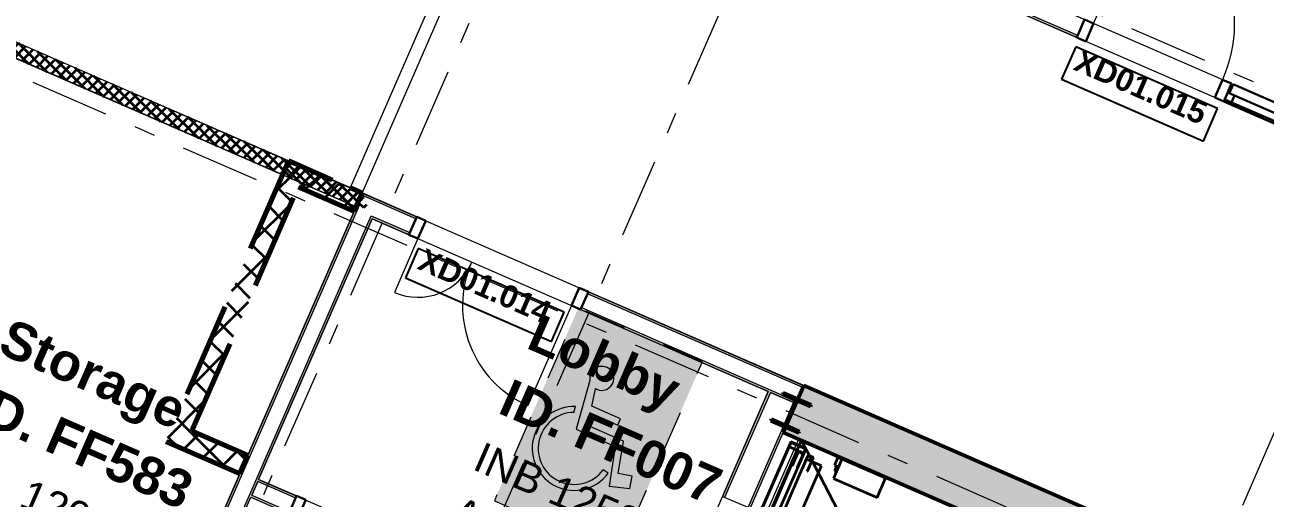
# Model space of a CAD drawing. Header units: millimetres. Extents: x -50172 to 258853, y -59787 to 25069.
# Drawn here: x 179739 to 187994, y 2169 to 5319 of the extents above; entities that cross this region are included whole.
import ezdxf
from ezdxf.enums import TextEntityAlignment as Align

# ---------------------------------------------------------------- set-up
doc = ezdxf.new("R2010")
doc.units = ezdxf.units.MM
doc.header["$MEASUREMENT"] = 0
for name, pattern in [('Dashed', [564.444447, 282.222223, -282.222223]), ('DGN Style 4', [5938.379518, 2967.335175, -1483.667587, 3.709169, -1483.667587]), ('Double Dashed', [1093.611073, 529.166651, -211.666656, 141.111112, -211.666656]), ('Long Dashed', [1058.333302, 634.99999, -423.333311])]:
    doc.linetypes.add(name, pattern=pattern)
for name, color, linetype in [('A-05-M_Gross_Int_Circulation', 7, 'Continuous'), ('A-15-M_Column_Int', 7, 'Continuous'), ('A-15-MG_Structural_Grid', 7, 'Continuous'), ('A-20-M_Floor_Slab', 7, 'Continuous'), ('A-25-M_Wall_Int', 7, 'Continuous'), ('A-95-P_Drawing', 7, 'Continuous'), ('ArchiCAD Door Markers', 7, 'Continuous'), ('ArchiCAD Doors', 7, 'Continuous'), ('ArchiCAD Windows', 7, 'Continuous'), ('Demolished_A-25-M_Wall_Int', 7, 'Continuous'), ('New_A-05-M_Gross_Int_Circulation', 7, 'Continuous'), ('New_A-25-M_Wall_Int', 7, 'Continuous'), ('New_A-35-M_FFE-Zone', 7, 'Continuous')]:
    doc.layers.add(name, color=color, linetype=linetype)
for name, color, linetype, lineweight, true_color in [('A-05-M_Gross_Int_Circulation_Pen_No__74', 7, 'Continuous', 20, 0x606060), ('A-15-M_Column_Int_Pen_No__28', 7, 'Continuous', 50, 0x2a2a2a), ('A-15-MG_Structural_Grid_Pen_No__163', 7, 'Continuous', 0, 0x750077), ('A-25-M_Wall_Int_Pen_No__107', 7, 'Continuous', 15, 0xa6a6a6), ('A-25-M_Wall_Int_Pen_No__27', 7, 'Continuous', 50, 0x2a2a2a), ('A-95-H_Fill_Plan.Fill#1_Pen_No__61', 7, 'Continuous', 20, 0x6a6a6a), ('ArchiCAD Doors_Pen_No__43', 7, 'Continuous', 30, 0x444444), ('ArchiCAD Doors_Pen_No__63', 7, 'Continuous', 20, 0x606060), ('ArchiCAD Windows_Pen_No__43', 7, 'Continuous', 30, 0x444444), ('New_A-05-M_Gross_Int_Circulation_Pen_No__74', 7, 'Continuous', 20, 0x606060), ('New_A-35-M_FFE-Zone_Pen_No__74', 7, 'Continuous', 20, 0x606060)]:
    doc.layers.add(name, color=color, linetype=linetype, lineweight=lineweight, true_color=true_color)
for name, color, linetype, lineweight in [('A-15-MG_Structural_Grid_Pen_No__8', 7, 'Continuous', 35), ('A-20-M_Floor_Slab_Pen_No__89', 8, 'Continuous', 20), ('A-25-M_Wall_Int_Pen_No__1', 7, 'Continuous', 13), ('A-80-M_Lift_Pen_No__8', 7, 'Continuous', 35), ('A-95-H_Fill_Plan.Fill#1_Pen_No__1', 7, 'Continuous', 13), ('A-95-P_Drawing_Pen_No__2', 8, 'Continuous', 15), ('ArchiCAD Door Markers_Pen_No__1', 7, 'Continuous', 13), ('ArchiCAD Door Markers_Pen_No__5', 7, 'Continuous', 25), ('ArchiCAD Doors_Pen_No__1', 7, 'Continuous', 13), ('ArchiCAD Windows_Pen_No__1', 7, 'Continuous', 13), ('ArchiCAD Zone Stamps_Pen_No__9', 7, 'Continuous', 13), ('Demolished_A-25-M_Wall_Int_Pen_No__175', 1, 'Continuous', 35), ('Demolished_A-25-M_Wall_Int_Pen_No__177', 1, 'Continuous', 70), ('New_A-25-M_Wall_Int_Pen_No__1', 7, 'Continuous', 13), ('New_A-25-M_Wall_Int_Pen_No__155', 5, 'Continuous', 35), ('New_ArchiCAD Zone Stamps_Pen_No__9', 7, 'Continuous', 13)]:
    doc.layers.add(name, color=color, linetype=linetype, lineweight=lineweight)
doc.styles.add('GENERATED_STYLE_1', font='')
doc.styles.add('GENERATED_STYLE_2', font='')
doc.styles.add('GENERATED_STYLE_3', font='')
doc.styles.add('GENERATED_STYLE_4', font='')
doc.styles.get('GENERATED_STYLE_1').set_extended_font_data('Arial', bold=True)
doc.styles.get('GENERATED_STYLE_2').set_extended_font_data('Swis721 BT', bold=True)
doc.styles.get('GENERATED_STYLE_3').set_extended_font_data('Arial')
doc.styles.get('GENERATED_STYLE_4').set_extended_font_data('Swis721 BT')
pattern_1 = [(45, (168558.73, 0), (-35.35534, 35.35534), []), (135, (168558.73, 0), (35.35534, 35.35534), [])]
pattern_2 = [(45, (168558.73, 0), (-91.9239, 91.9239), []), (135, (168558.73, 0), (91.9239, 91.9239), [])]

# ---------------------------------------------------------------- blocks, each defined once
blk = doc.blocks.new('Hub Circulation-First_INB 1250_23_3', base_point=(174691.3, 2516.9))
at = {"layer": 'New_A-05-M_Gross_Int_Circulation_Pen_No__74', "linetype": 'Continuous'}
for p, q in [((181984.3, 4199.6), (183123.4, 6812.1)), ((178373.3, 5774.2), (181984.3, 4199.6))]:
    blk.add_line(p, q, dxfattribs=at)
at = {"layer": 'New_ArchiCAD Zone Stamps_Pen_No__9'}
for tag, height, style, p in [('ROOM_NAME', 250, 'GENERATED_STYLE_1', (174021, 4364.5)), ('zoneNameLine2', 250, 'GENERATED_STYLE_1', (173832.6, 3932.4)), ('ROOM_NUMBER', 200, 'GENERATED_STYLE_3', (173644.1, 3511.7)), ('measuredAreaCode', 200, 'GENERATED_STYLE_3', (173487.1, 3151.6)), ('DUMMY_649', 200, 'GENERATED_STYLE_3', (173794.5, 3017.5)), ('DUMMY_650', 200, 'GENERATED_STYLE_3', (174283.8, 2804.1)), ('DUMMY_651', 133.3, 'GENERATED_STYLE_3', (174563.1, 2697.6))]:
    blk.add_attdef(tag, text='', height=height, rotation=336.44041, dxfattribs=dict(at, style=style)).set_placement(p, align=Align.TOP_LEFT)
blk = doc.blocks.new('Storage_INB 1202_25_3', base_point=(179888.1, 2070.1))
at = {"layer": 'New_A-35-M_FFE-Zone_Pen_No__74', "linetype": 'Continuous'}
for p, q in [((181944.3, 4108), (178425, 5642.6)), ((180608.5, 1044.8), (181944.3, 4108))]:
    blk.add_line(p, q, dxfattribs=at)
at = {"layer": 'New_ArchiCAD Zone Stamps_Pen_No__9'}
for tag, height, style, p in [('ROOM_NAME', 250, 'GENERATED_STYLE_1', (179648.8, 3371)), ('zoneNameLine2', 250, 'GENERATED_STYLE_1', (179460.4, 2938.8)), ('ROOM_NUMBER', 200, 'GENERATED_STYLE_3', (179272, 2518.1)), ('measuredAreaCode', 200, 'GENERATED_STYLE_3', (179114.9, 2158)), ('DUMMY_649', 200, 'GENERATED_STYLE_3', (179422.3, 2024)), ('DUMMY_650', 200, 'GENERATED_STYLE_3', (179911.7, 1810.6)), ('DUMMY_651', 133.3, 'GENERATED_STYLE_3', (180191, 1704))]:
    blk.add_attdef(tag, text='', height=height, rotation=336.44041, dxfattribs=dict(at, style=style)).set_placement(p, align=Align.TOP_LEFT)
blk = doc.blocks.new('Hub Circulation-First_INB 1250_31_3', base_point=(202027.2, -3160.1))
at = {"layer": 'New_A-05-M_Gross_Int_Circulation_Pen_No__74', "linetype": 'Continuous'}
for p, q in [((183043.7, 6846.7), (181904.4, 4233.7)), ((217654.5, -8245.2), (183043.7, 6846.7)), ((181904.4, 4233.7), (187614, 1744.8))]:
    blk.add_line(p, q, dxfattribs=at)
at = {"layer": 'New_ArchiCAD Zone Stamps_Pen_No__9'}
for tag, height, style, p in [('ROOM_NAME', 250, 'GENERATED_STYLE_1', (200923.8, -1482.5)), ('zoneNameLine2', 250, 'GENERATED_STYLE_1', (200735.4, -1914.6)), ('ROOM_NUMBER', 200, 'GENERATED_STYLE_3', (200547, -2335.3)), ('measuredAreaCode', 200, 'GENERATED_STYLE_3', (200389.9, -2695.5)), ('DUMMY_649', 200, 'GENERATED_STYLE_3', (200697.4, -2829.5)), ('DUMMY_650', 200, 'GENERATED_STYLE_3', (201326.5, -3103.9)), ('DUMMY_651', 133.3, 'GENERATED_STYLE_3', (201605.8, -3210.4))]:
    blk.add_attdef(tag, text='', height=height, rotation=336.44041, dxfattribs=dict(at, style=style)).set_placement(p, align=Align.TOP_LEFT)
blk = doc.blocks.new('Lobby_INB 1251_33_3', base_point=(189762.8, 4542.6))
at = {"layer": 'A-05-M_Gross_Int_Circulation_Pen_No__74', "linetype": 'Continuous'}
blk.add_line((186732.5, 5380.1), (191493.6, 3304.1), dxfattribs=at)
at = {"layer": 'ArchiCAD Zone Stamps_Pen_No__9'}
for tag, height, style, p in [('ROOM_NAME', 250, 'GENERATED_STYLE_1', (189523.5, 5843.4)), ('zoneNameLine2', 250, 'GENERATED_STYLE_1', (189335.1, 5411.3)), ('ROOM_NUMBER', 200, 'GENERATED_STYLE_3', (189146.7, 4990.6)), ('measuredAreaCode', 200, 'GENERATED_STYLE_3', (188989.6, 4630.5)), ('DUMMY_649', 200, 'GENERATED_STYLE_3', (189297, 4496.5)), ('DUMMY_650', 200, 'GENERATED_STYLE_3', (189646.6, 4344.1)), ('DUMMY_651', 133.3, 'GENERATED_STYLE_3', (189925.8, 4237.5))]:
    blk.add_attdef(tag, text='', height=height, rotation=336.44041, dxfattribs=dict(at, style=style)).set_placement(p, align=Align.TOP_LEFT)
blk = doc.blocks.new('Lobby_INB 1252_39_3', base_point=(183406.3, 2100.4))
at = {"layer": 'A-05-M_Gross_Int_Circulation_Pen_No__74', "linetype": 'Continuous'}
for p, q in [((182051.4, 4028.5), (181295.1, 2294.1)), ((184687.4, 2879.1), (182051.4, 4028.5)), ((183931.1, 1144.7), (184687.4, 2879.1)), ((181295.1, 2294.1), (183931.1, 1144.7))]:
    blk.add_line(p, q, dxfattribs=at)
at = {"layer": 'ArchiCAD Zone Stamps_Pen_No__9'}
for tag, height, style, p in [('ROOM_NAME', 250, 'GENERATED_STYLE_1', (183167, 3401.2)), ('zoneNameLine2', 250, 'GENERATED_STYLE_1', (182978.5, 2969.1)), ('ROOM_NUMBER', 200, 'GENERATED_STYLE_3', (182790.1, 2548.4)), ('measuredAreaCode', 200, 'GENERATED_STYLE_3', (182633.1, 2188.3)), ('DUMMY_649', 200, 'GENERATED_STYLE_3', (182940.5, 2054.2)), ('DUMMY_650', 200, 'GENERATED_STYLE_3', (183290, 1901.8)), ('DUMMY_651', 133.3, 'GENERATED_STYLE_3', (183569.3, 1795.3))]:
    blk.add_attdef(tag, text='', height=height, rotation=336.44041, dxfattribs=dict(at, style=style)).set_placement(p, align=Align.TOP_LEFT)
blk = doc.blocks.new('Slab_3_3', base_point=(169200.6, -115.4))
at = {"layer": 'A-20-M_Floor_Slab_Pen_No__89', "linetype": 'Continuous', "flags": 128}
blk.add_lwpolyline([(184086.2, 724.8), (186359.5, -266.4), (187160.9, 1571.5), (184887.6, 2562.7)], close=True, dxfattribs=at)
blk = doc.blocks.new('Wall_59_3', base_point=(181984.2, 4199.7))
at = {"layer": 'A-25-M_Wall_Int_Pen_No__107', "linetype": 'Continuous'}
for points in [[(181978.2, 4185.9), (181992, 4179.9), (181984.2, 4199.7)], [(180621.5, 1036.9), (181958, 4102), (181944.3, 4108), (180607.8, 1042.9)], [(180720.9, 977.2), (182051.4, 4028.5), (182043.7, 4048.3), (180707.2, 983.2)], [(181958, 4102), (181964, 4115.7), (181950.3, 4121.7), (181944.3, 4108)]]:
    blk.add_hatch(color=256, dxfattribs=at).paths.add_polyline_path(points)
at = {"layer": 'New_A-25-M_Wall_Int_Pen_No__155', "linetype": 'Continuous'}
h = blk.add_hatch(dxfattribs=at)
h.set_pattern_fill('Grid_5x5_Diagonal_0003', color=256, style=0, pattern_type=2)
h.set_pattern_definition(pattern_1)
h.paths.add_polyline_path([(181965.2, 4118.5), (181972.8, 4135.9), (181959.1, 4141.9), (181951.5, 4124.5)])
h = blk.add_hatch(dxfattribs=at)
h.set_pattern_fill('Grid_5x5_Diagonal_0003', color=256, style=0, pattern_type=2)
h.set_pattern_definition(pattern_1)
h.paths.add_polyline_path([(181972.8, 4135.9), (181982.8, 4158.8), (181969, 4164.8), (181959.1, 4141.9)])
h = blk.add_hatch(dxfattribs=at)
h.set_pattern_fill('Grid_5x5_Diagonal_0003', color=256, style=0, pattern_type=2)
h.set_pattern_definition(pattern_1)
h.paths.add_polyline_path([(182026.6, 4091.7), (182016.8, 4116.7), (181972.8, 4135.9), (181965.2, 4118.5)])
h = blk.add_hatch(dxfattribs=at)
h.set_pattern_fill('Grid_5x5_Diagonal_0003', color=256, style=0, pattern_type=2)
h.set_pattern_definition(pattern_1)
h.paths.add_polyline_path([(181982.8, 4158.8), (181990.8, 4177.2), (181977, 4183.2), (181969, 4164.8)])
h = blk.add_hatch(dxfattribs=at)
h.set_pattern_fill('Grid_5x5_Diagonal_0003', color=256, style=0, pattern_type=2)
h.set_pattern_definition(pattern_1)
h.paths.add_polyline_path([(182016.8, 4116.7), (182003.9, 4149.6), (181982.8, 4158.8), (181972.8, 4135.9)])
h = blk.add_hatch(dxfattribs=at)
h.set_pattern_fill('Grid_5x5_Diagonal_0003', color=256, style=0, pattern_type=2)
h.set_pattern_definition(pattern_1)
h.paths.add_polyline_path([(181990.8, 4177.2), (181992, 4179.9), (181978.2, 4185.9), (181977, 4183.2)])
h = blk.add_hatch(dxfattribs=at)
h.set_pattern_fill('Grid_5x5_Diagonal_0003', color=256, style=0, pattern_type=2)
h.set_pattern_definition(pattern_1)
h.paths.add_polyline_path([(182003.9, 4149.6), (181993.5, 4176), (181990.8, 4177.2), (181982.8, 4158.8)])
h = blk.add_hatch(dxfattribs=at)
h.set_pattern_fill('Grid_5x5_Diagonal_0003', color=256, style=0, pattern_type=2)
h.set_pattern_definition(pattern_1)
h.paths.add_polyline_path([(181990.8, 4177.2), (181993.5, 4176), (181992, 4179.9)])
h = blk.add_hatch(dxfattribs=at)
h.set_pattern_fill('Grid_5x5_Diagonal_0003', color=256, style=0, pattern_type=2)
h.set_pattern_definition(pattern_1)
h.paths.add_polyline_path([(181964, 4115.7), (181965.2, 4118.5), (181951.5, 4124.5), (181950.3, 4121.7)])
h = blk.add_hatch(dxfattribs=at)
h.set_pattern_fill('Grid_5x5_Diagonal_0003', color=256, style=0, pattern_type=2)
h.set_pattern_definition(pattern_1)
h.paths.add_polyline_path([(182028.2, 4087.8), (182026.6, 4091.7), (181965.2, 4118.5), (181964, 4115.7)])
at = {"layer": 'A-25-M_Wall_Int_Pen_No__1', "linetype": 'Continuous'}
for p, q in [((181964, 4115.7), (180615.5, 1023.2)), ((180707.2, 983.2), (182043.7, 4048.3))]:
    blk.add_line(p, q, dxfattribs=at)
at = {"layer": 'A-25-M_Wall_Int_Pen_No__1', "linetype": 'Continuous', "flags": 128}
for points in [[(181944.3, 4108), (180607.8, 1042.9)], [(181295.1, 2294.1), (182051.4, 4028.5)], [(181249.2, 2188.7), (181289.1, 2280.3)], [(178661, -3746.9), (181243.2, 2174.9)]]:
    blk.add_lwpolyline(points, dxfattribs=at)
blk = doc.blocks.new('Window 19_2')
at = {"layer": 'ArchiCAD Windows_Pen_No__1', "linetype": 'Continuous'}
for p, q in [((-1850, 0), (-1850, -50)), ((1850, 0), (1850, -50))]:
    blk.add_line(p, q, dxfattribs=at)
at = {"layer": 'ArchiCAD Windows_Pen_No__43', "linetype": 'Continuous'}
for p, q in [((-1850, 15), (1850, 15)), ((-1850, 0), (-1800, 0)), ((-1800, 0), (-1800, -50)), ((-1800, 0), (1800, 0)), ((1800, -50), (1800, 0)), ((1800, 0), (1850, 0)), ((-1800, -50), (-1850, -50)), ((1800, -50), (-1800, -50)), ((1850, -50), (1800, -50)), ((-1835, -115), (1835, -115))]:
    blk.add_line(p, q, dxfattribs=at)
blk = doc.blocks.new('Door 19')
at = {"layer": 'ArchiCAD Doors_Pen_No__1', "linetype": 'Continuous'}
for p, q in [((-534, 0), (-546, 0)), ((-534, 0), (-534, -15)), ((534, 0), (534, -15)), ((534, 0), (546, 0)), ((-534, -15), (-534, -115)), ((534, -15), (534, -115)), ((-534, -130), (-546, -130)), ((-534, -115), (-534, -130)), ((534, -115), (534, -130)), ((534, -130), (546, -130))]:
    blk.add_line(p, q, dxfattribs=at)
at = {"layer": 'ArchiCAD Doors_Pen_No__43', "linetype": 'Continuous'}
for p, q in [((-468, 0), (-534, 0)), ((-534, 0), (-534, -130)), ((-468, -130), (-468, 0)), ((534, 0), (468, 0)), ((468, 0), (468, -130)), ((534, -130), (534, 0)), ((-534, -130), (-468, -130)), ((468, -130), (534, -130))]:
    blk.add_line(p, q, dxfattribs=at)
at = {"layer": 'ArchiCAD Doors_Pen_No__63', "linetype": 'Continuous'}
blk.add_line((468, 0), (468, 935.9), dxfattribs=at)
blk.add_arc((468, 0), 935.9, 90, 180, dxfattribs=at)
blk = doc.blocks.new('Door Stamp 17_10')
at = {"layer": 'ArchiCAD Door Markers_Pen_No__5', "linetype": 'Continuous'}
for p, q in [((514.6, -190), (-514.6, -190)), ((-514.6, -190), (-514.6, -425.7)), ((514.6, -425.7), (514.6, -190)), ((-514.6, -425.7), (514.6, -425.7)), ((-514.6, -425.7), (514.6, -425.7))]:
    blk.add_line(p, q, dxfattribs=at)
at = {"layer": 'ArchiCAD Door Markers_Pen_No__1', "style": 'GENERATED_STYLE_1'}
blk.add_attdef('AC_WIDO_ID', text='', height=150, dxfattribs=at).set_placement((-457.5, -376.9), align=Align.BOTTOM_LEFT)
blk = doc.blocks.new('Wall_60_3', base_point=(182924.6, 6898.8))
at = {"layer": 'A-25-M_Wall_Int_Pen_No__107', "linetype": 'Continuous'}
for points in [[(183049.8, 6860.6), (183043.8, 6846.8), (186740.2, 5235), (186746.1, 5248.8)], [(187784.8, 4921.3), (187771, 4927.3), (187765, 4913.6), (187745, 4867.7), (187758.8, 4861.7)]]:
    blk.add_hatch(color=256, dxfattribs=at).paths.add_polyline_path(points)
at = {"layer": 'A-25-M_Wall_Int_Pen_No__1', "linetype": 'Continuous'}
for p, q in [((183049.8, 6860.6), (186746.1, 5248.8)), ((186786.1, 5340.4), (186746.1, 5248.8)), ((186740.2, 5235), (186729.2, 5239.8)), ((186746.1, 5248.8), (186740.2, 5235)), ((187758.8, 4861.7), (187784.8, 4921.3)), ((187771, 4927.3), (187784.8, 4921.3)), ((187745, 4867.7), (187758.8, 4861.7))]:
    blk.add_line(p, q, dxfattribs=at)
at = {"layer": 'A-25-M_Wall_Int_Pen_No__1', "linetype": 'Continuous', "flags": 128}
blk.add_lwpolyline([(183043.8, 6846.8), (186740.2, 5235)], dxfattribs=at)
at = {"layer": 'ArchiCAD Door Markers'}
ref = blk.add_blockref('Door Stamp 17_10', (187281.6, 5140.7), dxfattribs=dict(at, rotation=336.4403490338821))
ref.add_attrib('AC_WIDO_ID', 'XD01.015', dxfattribs={"layer": 'ArchiCAD Door Markers_Pen_No__1', "color": 7, "height": 150, "rotation": 336.44035, "style": 'GENERATED_STYLE_1'}).set_placement((186692.1, 4982.3), align=Align.BOTTOM_LEFT)
at = {"layer": 'ArchiCAD Doors', "color": 251, "linetype": 'Continuous', "lineweight": 20, "true_color": 0x606060, "xscale": -1, "zscale": 1000, "rotation": 336.4403490338821}
blk.add_blockref('Door 19', (187281.6, 5140.7), dxfattribs=at)
at = {"layer": 'ArchiCAD Windows', "color": 251, "linetype": 'Continuous', "lineweight": 20, "true_color": 0x606060, "zscale": 1000, "rotation": 156.4403490338821}
blk.add_blockref('Window 19_2', (189420.8, 4082.5), dxfattribs=at)
blk = doc.blocks.new('Double Door Asymmetric 19_4')
at = {"layer": 'ArchiCAD Doors_Pen_No__1', "linetype": 'Continuous'}
for p, q in [((-623.4, 0), (-635.4, 0)), ((-623.4, 0), (-623.4, -15)), ((623.4, 0), (623.4, -15)), ((623.4, 0), (635.4, 0)), ((-623.4, -15), (-623.4, -115)), ((623.4, -15), (623.4, -115)), ((-623.4, -130), (-635.4, -130)), ((-623.4, -115), (-623.4, -130)), ((623.4, -115), (623.4, -130)), ((623.4, -130), (635.4, -130))]:
    blk.add_line(p, q, dxfattribs=at)
at = {"layer": 'ArchiCAD Doors_Pen_No__43', "linetype": 'Continuous'}
for p, q in [((-557.4, 0), (-623.4, 0)), ((-623.4, 0), (-623.4, -130)), ((-557.4, -130), (-557.4, 0)), ((623.4, 0), (557.4, 0)), ((557.4, 0), (557.4, -130)), ((623.4, -130), (623.4, 0)), ((-623.4, -130), (-557.4, -130)), ((557.4, -130), (623.4, -130))]:
    blk.add_line(p, q, dxfattribs=at)
at = {"layer": 'ArchiCAD Doors_Pen_No__63', "linetype": 'Continuous'}
for p, q in [((-557.4, 0), (-557.4, 724.9)), ((557.4, 0), (557.4, 390))]:
    blk.add_line(p, q, dxfattribs=at)
for centre, radius, start, end in [((-557.4, 0), 724.9, 0, 90), ((557.4, 0), 390, 90, 180)]:
    blk.add_arc(centre, radius, start, end, dxfattribs=at)
blk = doc.blocks.new('Door Stamp 17_2')
at = {"layer": 'ArchiCAD Door Markers_Pen_No__5', "linetype": 'Continuous'}
for p, q in [((529.8, -190), (-529.8, -190)), ((-529.8, -190), (-529.8, -401.8)), ((529.8, -401.8), (529.8, -190)), ((-529.8, -401.8), (529.8, -401.8)), ((-529.8, -401.8), (529.8, -401.8))]:
    blk.add_line(p, q, dxfattribs=at)
at = {"layer": 'ArchiCAD Door Markers_Pen_No__1', "style": 'GENERATED_STYLE_2'}
blk.add_attdef('AC_WIDO_ID', text='', height=150, dxfattribs=at).set_placement((-470.9, -357), align=Align.BOTTOM_LEFT)
blk = doc.blocks.new('Wall_76_3', base_point=(181984.2, 4199.7))
at = {"layer": 'A-25-M_Wall_Int_Pen_No__107', "linetype": 'Continuous'}
for points in [[(182346.9, 4041.5), (181984.2, 4199.7), (181992, 4179.9), (182340.9, 4027.8)], [(182043.7, 4048.3), (182051.4, 4028.5), (182295, 3922.3), (182301, 3936.1)], [(183489.9, 3543.1), (183483.9, 3529.4), (184916.7, 2904.6), (184922.7, 2918.3)], [(183443.9, 3437.7), (183437.9, 3424), (184870.7, 2799.2), (184876.7, 2812.9)]]:
    blk.add_hatch(color=256, dxfattribs=at).paths.add_polyline_path(points)
at = {"layer": 'A-25-M_Wall_Int_Pen_No__1', "linetype": 'Continuous'}
for p, q in [((182340.9, 4027.8), (181992, 4179.9)), ((182043.7, 4048.3), (182301, 3936.1)), ((182346.9, 4041.5), (182335.9, 4046.3)), ((182301, 3936.1), (182340.9, 4027.8)), ((182340.9, 4027.8), (182346.9, 4041.5)), ((182295, 3922.3), (182284, 3927.1)), ((182295, 3922.3), (182301, 3936.1)), ((183443.9, 3437.7), (183483.9, 3529.4)), ((183483.9, 3529.4), (183489.9, 3543.1)), ((184916.7, 2904.6), (183483.9, 3529.4)), ((183489.9, 3543.1), (183500.9, 3538.3)), ((183437.9, 3424), (183443.9, 3437.7)), ((183437.9, 3424), (183448.9, 3419.2)), ((183443.9, 3437.7), (184876.7, 2812.9))]:
    blk.add_line(p, q, dxfattribs=at)
at = {"layer": 'A-25-M_Wall_Int_Pen_No__1', "linetype": 'Continuous', "flags": 128}
for points in [[(182346.9, 4041.5), (181984.2, 4199.7)], [(182051.4, 4028.5), (182295, 3922.3)], [(184922.7, 2918.3), (183489.9, 3543.1)], [(183437.9, 3424), (184687.4, 2879.1)], [(184870.7, 2799.2), (184922.7, 2918.3)], [(184701.1, 2873.1), (184857, 2805.2)]]:
    blk.add_lwpolyline(points, dxfattribs=at)
at = {"layer": 'ArchiCAD Door Markers'}
ref = blk.add_blockref('Door Stamp 17_2', (182918.4, 3792.3), dxfattribs=dict(at, rotation=336.4404242741434))
ref.add_attrib('AC_WIDO_ID', 'XD01.014', dxfattribs={"layer": 'ArchiCAD Door Markers_Pen_No__1', "color": 7, "height": 150, "rotation": 336.44042, "style": 'GENERATED_STYLE_2'}).set_placement((182326.1, 3657.1), align=Align.BOTTOM_LEFT)
at = {"layer": 'ArchiCAD Doors', "color": 251, "linetype": 'Continuous', "lineweight": 20, "true_color": 0x606060, "zscale": 1000, "rotation": 156.4404242741435}
blk.add_blockref('Double Door Asymmetric 19_4', (182866.4, 3673.2), dxfattribs=at)
blk = doc.blocks.new('Wall_78_3', base_point=(181176, 2346))
at = {"layer": 'A-25-M_Wall_Int_Pen_No__107', "linetype": 'Continuous'}
for points in [[(181295.1, 2294.1), (181289.1, 2280.3), (181541.8, 2170.1), (181547.8, 2183.9)], [(181249.2, 2188.7), (181243.2, 2174.9), (181495.8, 2064.7), (181501.8, 2078.5)], [(182690.8, 1685.5), (182684.8, 1671.8), (183925.1, 1130.9), (183931.1, 1144.7)], [(182638.8, 1566.3), (183879.1, 1025.5), (183885.1, 1039.2), (182644.8, 1580.1)]]:
    blk.add_hatch(color=256, dxfattribs=at).paths.add_polyline_path(points)
at = {"layer": 'A-25-M_Wall_Int_Pen_No__1', "linetype": 'Continuous'}
for p, q in [((181541.8, 2170.1), (181289.1, 2280.3)), ((181249.2, 2188.7), (181501.8, 2078.5)), ((181501.8, 2078.5), (181541.8, 2170.1)), ((181547.8, 2183.9), (181536.8, 2188.7)), ((181541.8, 2170.1), (181547.8, 2183.9)), ((181495.8, 2064.7), (181484.8, 2069.5)), ((181495.8, 2064.7), (181501.8, 2078.5)), ((182644.8, 1580.1), (182684.8, 1671.8)), ((182684.8, 1671.8), (182690.8, 1685.5)), ((183925.1, 1130.9), (182684.8, 1671.8)), ((182690.8, 1685.5), (182701.8, 1680.7)), ((182638.8, 1566.3), (182644.8, 1580.1)), ((182644.8, 1580.1), (183885.1, 1039.2)), ((182638.8, 1566.3), (182649.8, 1561.5))]:
    blk.add_line(p, q, dxfattribs=at)
at = {"layer": 'A-25-M_Wall_Int_Pen_No__1', "linetype": 'Continuous', "flags": 128}
for points in [[(181289.1, 2280.3), (181249.2, 2188.7)], [(181547.8, 2183.9), (181295.1, 2294.1)], [(181243.2, 2174.9), (181495.8, 2064.7)], [(183931.1, 1144.7), (182690.8, 1685.5)], [(182638.8, 1566.3), (182689.2, 1544.4)], [(182703, 1538.4), (182794.6, 1498.4)], [(182808.4, 1492.4), (183879.1, 1025.5)], [(183885.1, 1039.2), (183925.1, 1130.9)]]:
    blk.add_lwpolyline(points, dxfattribs=at)
at = {"layer": 'ArchiCAD Door Markers'}
ref = blk.add_blockref('Door Stamp 17_2', (182119.3, 1934.7), dxfattribs=dict(at, rotation=336.440386522318))
ref.add_attrib('AC_WIDO_ID', 'XD01.013', dxfattribs={"layer": 'ArchiCAD Door Markers_Pen_No__1', "color": 7, "height": 150, "rotation": 336.44039, "style": 'GENERATED_STYLE_2'}).set_placement((181527, 1799.5), align=Align.BOTTOM_LEFT)
at = {"layer": 'ArchiCAD Doors', "color": 251, "linetype": 'Continuous', "lineweight": 20, "true_color": 0x606060, "xscale": -1, "zscale": 1000, "rotation": 156.4403865223181}
blk.add_blockref('Double Door Asymmetric 19_4', (182067.3, 1815.5), dxfattribs=at)
blk = doc.blocks.new('Simple Door Opening_9')
at = {"layer": 'ArchiCAD Doors_Pen_No__1', "linetype": 'Continuous'}
for p, q in [((-450, 200), (-450, 185)), ((-450, 185), (-450, 15)), ((450, 200), (450, 185)), ((450, 185), (450, 15)), ((-450, 15), (-450, 0)), ((450, 15), (450, 0))]:
    blk.add_line(p, q, dxfattribs=at)
blk = doc.blocks.new('Wall_81_3', base_point=(181172.9, -5180.7))
at = {"layer": 'A-25-M_Wall_Int_Pen_No__107', "linetype": 'Continuous'}
for points in [[(184687.4, 2879.1), (184382.6, 2180.2), (184396.4, 2174.2), (184701.1, 2873.1)], [(184566, 2100.2), (184870.7, 2799.2), (184857, 2805.2), (184552.2, 2106.2)]]:
    blk.add_hatch(color=256, dxfattribs=at).paths.add_polyline_path(points)
at = {"layer": 'A-25-M_Wall_Int_Pen_No__1', "linetype": 'Continuous'}
for p, q in [((184701.1, 2873.1), (184396.4, 2174.2)), ((184552.2, 2106.2), (184857, 2805.2))]:
    blk.add_line(p, q, dxfattribs=at)
at = {"layer": 'A-25-M_Wall_Int_Pen_No__1', "linetype": 'Continuous', "flags": 128}
for points in [[(184687.4, 2879.1), (184382.6, 2180.2)], [(184857, 2805.2), (184701.1, 2873.1)], [(184566, 2100.2), (184870.7, 2799.2)]]:
    blk.add_lwpolyline(points, dxfattribs=at)
at = {"layer": 'ArchiCAD Doors', "color": 251, "linetype": 'Continuous', "lineweight": 20, "true_color": 0x606060, "xscale": -0.9999999999999997, "zscale": 1000, "rotation": 246.4404151012782}
blk.add_blockref('Simple Door Opening_9', (184202.8, 1767.7), dxfattribs=at)
blk = doc.blocks.new('Wall_114_3', base_point=(187614, 1744.8))
at = {"layer": 'A-25-M_Wall_Int_Pen_No__107', "linetype": 'Continuous', "lineweight": 0, "true_color": 0x535353}
blk.add_hatch(color=251, dxfattribs=at).paths.add_polyline_path([(187614, 1744.8), (184922.7, 2918.3), (184786.8, 2606.7), (187252.6, 1531.5)])
at = {"layer": 'A-25-M_Wall_Int_Pen_No__27', "linetype": 'Continuous', "flags": 128}
for points in [[(184922.7, 2918.3), (184786.8, 2606.7)], [(187614, 1744.8), (184922.7, 2918.3)], [(184786.8, 2606.7), (187252.6, 1531.5)]]:
    blk.add_lwpolyline(points, dxfattribs=at)
blk = doc.blocks.new('Wall_123_3', base_point=(181983.9, 4199))
at = {"layer": 'Demolished_A-25-M_Wall_Int_Pen_No__175', "linetype": 'Continuous'}
h = blk.add_hatch(dxfattribs=at)
h.set_pattern_fill('Concrete_Block_0003', color=256, style=0, pattern_type=2)
h.set_pattern_definition(pattern_2)
h.paths.add_polyline_path([(181983.9, 4199), (181493.5, 4412.9), (181501.2, 4393.1), (181552.9, 4261.5), (181560.7, 4241.8), (181931.9, 4079.9), (181937.9, 4093.6), (181977.9, 4185.3)])
at = {"layer": 'Demolished_A-25-M_Wall_Int_Pen_No__177', "linetype": 'Long Dashed', "flags": 128}
for points in [[(181785.2, 4285.7), (181493.5, 4412.9)], [(181560.7, 4241.8), (181931.9, 4079.9)], [(181983.9, 4199), (181904.4, 4233.7)], [(181931.9, 4079.9), (181983.9, 4199)]]:
    blk.add_lwpolyline(points, dxfattribs=at)
blk = doc.blocks.new('Wall_124_3', base_point=(181493.5, 4412.9))
at = {"layer": 'Demolished_A-25-M_Wall_Int_Pen_No__175', "linetype": 'Continuous'}
h = blk.add_hatch(dxfattribs=at)
h.set_pattern_fill('Concrete_Block_0003', color=256, style=0, pattern_type=2)
h.set_pattern_definition(pattern_2)
h.paths.add_polyline_path([(181493.5, 4412.9), (180679.9, 2547.2), (180699.7, 2555), (180831.3, 2606.7), (180851.1, 2614.4), (181560.7, 4241.8), (181552.9, 4261.5), (181501.2, 4393.1)])
at = {"layer": 'Demolished_A-25-M_Wall_Int_Pen_No__177', "linetype": 'Long Dashed', "flags": 128}
for points in [[(181493.5, 4412.9), (180679.9, 2547.2)], [(180851.1, 2614.4), (181560.7, 4241.8)]]:
    blk.add_lwpolyline(points, dxfattribs=at)
blk = doc.blocks.new('Wall_125_3', base_point=(180679.9, 2547.2))
at = {"layer": 'Demolished_A-25-M_Wall_Int_Pen_No__175', "linetype": 'Continuous'}
h = blk.add_hatch(dxfattribs=at)
h.set_pattern_fill('Concrete_Block_0003', color=256, style=0, pattern_type=2)
h.set_pattern_definition(pattern_2)
h.paths.add_polyline_path([(180679.9, 2547.2), (181170.4, 2333.3), (181176.4, 2347.1), (181216.4, 2438.8), (181222.4, 2452.5), (180851.1, 2614.4), (180831.3, 2606.7), (180699.7, 2555)])
at = {"layer": 'Demolished_A-25-M_Wall_Int_Pen_No__177', "linetype": 'Long Dashed', "flags": 128}
for points in [[(181222.4, 2452.5), (180851.1, 2614.4)], [(180679.9, 2547.2), (181170.4, 2333.3)], [(181170.4, 2333.3), (181222.4, 2452.5)]]:
    blk.add_lwpolyline(points, dxfattribs=at)
blk = doc.blocks.new('Wall_127_3', base_point=(181984.2, 4199.7))
at = {"layer": 'New_A-25-M_Wall_Int_Pen_No__155', "linetype": 'Continuous'}
h = blk.add_hatch(dxfattribs=at)
h.set_pattern_fill('Grid_5x5_Diagonal_0003', color=256, style=0, pattern_type=2)
h.set_pattern_definition(pattern_1)
h.paths.add_polyline_path([(178387, 5768.2), (178373.3, 5774.2), (178381, 5754.5), (178382.6, 5750.5), (178392.4, 5725.5), (178392.9, 5724.2), (178405.3, 5692.6), (178405.8, 5691.3), (178415.7, 5666.3), (178417.2, 5662.3), (178425, 5642.6), (181944.3, 4108), (181950.3, 4121.7), (181951.5, 4124.5), (181959.1, 4141.9), (181969, 4164.8), (181977, 4183.2), (181978.2, 4185.9), (181984.2, 4199.7)])
at = {"layer": 'New_A-25-M_Wall_Int_Pen_No__1', "linetype": 'Continuous', "flags": 128}
for points in [[(181984.2, 4199.7), (178373.3, 5774.2)], [(178425, 5642.6), (181944.3, 4108)]]:
    blk.add_lwpolyline(points, dxfattribs=at)
blk = doc.blocks.new('Wall_128_3', base_point=(177048.5, 2485.9))
at = {"layer": 'New_A-25-M_Wall_Int_Pen_No__155', "linetype": 'Continuous'}
h = blk.add_hatch(dxfattribs=at)
h.set_pattern_fill('Grid_5x5_Diagonal_0003', color=256, style=0, pattern_type=2)
h.set_pattern_definition(pattern_1)
h.paths.add_polyline_path([(177048.5, 2485.9), (180567.8, 951.3), (180573.8, 965), (180575, 967.8), (180583, 986.1), (180593, 1009), (180600.6, 1026.4), (180601.8, 1029.2), (180607.8, 1042.9), (177088.4, 2577.5), (177082.4, 2563.8), (177081.2, 2561), (177073.7, 2543.6), (177063.7, 2520.7), (177055.7, 2502.4), (177054.5, 2499.6)])
at = {"layer": 'New_A-25-M_Wall_Int_Pen_No__1', "linetype": 'Continuous', "flags": 128}
for points in [[(180607.8, 1042.9), (177088.4, 2577.5)], [(177048.5, 2485.9), (180567.8, 951.3)]]:
    blk.add_lwpolyline(points, dxfattribs=at)
blk = doc.blocks.new('Universal Columns Column 19_3')
at = {"layer": 'A-15-M_Column_Int', "linetype": 'Continuous', "lineweight": 0, "true_color": 0xffffff}
h = blk.add_hatch(dxfattribs=at)
h.set_pattern_fill('613_01__a5_STUCCO_0003', style=0, pattern_type=2)
h.set_pattern_definition([(286.3, (0, 0), (-3213820, 11866500), [3000, -14992680]), (309.93, (992000, -2522800), (-1760680, 765780), [4670, -4288600]), (111.49, (-168200, -712500), (765800, 1760700), [7100, -2708200]), (111.49, (-238700, -1062700), (765800, 1760700), [7100, -2708200]), (111.49, (-566500, -1578300), (765800, 1760700), [7100, -2708200]), (111.49, (-655700, -1708100), (765800, 1760700), [7100, -2708200]), (111.494, (-465300, -1834400), (765800, 1760700), [7100, -2708200]), (111.494, (-104200, -1931700), (765800, 1760700), [7100, -2708200]), (111.494, (257800, -2002000), (765800, 1760700), [7100, -2708200]), (183.06, (-194600, -886000), (2526450, 994900), [11200, -4282100]), (183.06, (-349700, -1079650), (2526450, 994900), [11200, -4282100]), (183.06, (116350, -2076500), (2526450, 994900), [11200, -4282100]), (111.49, (-350400, -1231700), (765800, 1760700), [7100, -2708200]), (111.49, (-502900, -1720200), (765800, 1760700), [7100, -2708200]), (111.494, (-274000, -1895900), (765800, 1760700), [7100, -2708200]), (111.494, (322000, -2155100), (765800, 1760700), [7100, -2708200]), (48.06, (-367140, -1412600), (765780, 1760680), [10500, -6061050]), (48.06, (-236400, -1671930), (765780, 1760680), [10520, -6061050]), (48.06, (-93300, -549600), (765800, 1760700), [10500, -6061050]), (48.06, (189050, -378800), (765800, 1760700), [10500, -6061050]), (48.06, (50600, -207200), (765800, 1760700), [10500, -6061050]), (48.06, (563700, -450600), (765800, 1760700), [10500, -6061050]), (48.06, (904800, -517960), (765780, 1760680), [10500, -6061050]), (48.06, (1265960, -877540), (765780, 1760680), [10500, -6061050]), (48.06, (1482600, -916100), (765780, 1760680), [10520, -6061050]), (48.06, (1273060, -1199550), (765780, 1760680), [10520, -6061050]), (48.06, (1211900, -1491860), (765780, 1760680), [10520, -6061050]), (48.06, (943500, -1689000), (765780, 1760680), [10520, -6061050]), (48.06, (1016600, -1999200), (765780, 1760680), [10520, -6061050]), (48.06, (801000, -2133260), (765780, 1760680), [10520, -6061050]), (48.06, (807600, -2293060), (765780, 1760680), [10520, -6061050]), (48.06, (630500, -2291960), (765780, 1760680), [10520, -6061050]), (48.06, (151700, -1607900), (765780, 1760680), [10520, -6061050]), (48.06, (70000, -1177460), (765780, 1760680), [10500, -6061050]), (48.06, (631750, -935800), (765780, 1760680), [10500, -6061050]), (48.06, (986700, -1181300), (765780, 1760680), [10500, -6061050]), (48.06, (850600, -1436000), (765780, 1760680), [10520, -6061050]), (48.06, (409300, -1365550), (765780, 1760680), [10500, -6061050]), (48.06, (488700, -1638000), (765780, 1760680), [10520, -6061050]), (48.06, (565600, -1787900), (765780, 1760680), [10520, -6061050]), (48.06, (297900, -886800), (765780, 1760680), [10500, -6061050]), (48.06, (277700, -629950), (765800, 1760700), [10500, -6061050]), (111.494, (551400, -2107800), (765800, 1760700), [7100, -2708200]), (111.494, (998900, -2140500), (765800, 1760700), [7100, -2708200]), (111.49, (707000, -1598400), (765800, 1760700), [7100, -2708200]), (111.494, (1193500, -1658100), (765800, 1760700), [7100, -2708200]), (111.49, (691100, -1191600), (765800, 1760700), [7100, -2708200]), (111.49, (1263300, -1334100), (765800, 1760700), [7100, -2708200]), (111.49, (979600, -866500), (765800, 1760700), [7100, -2708200]), (111.49, (1307600, -730700), (765800, 1760700), [7100, -2708200]), (111.49, (640400, -526600), (765800, 1760700), [7100, -2708200]), (111.49, (694500, -717200), (765800, 1760700), [7100, -2708200]), (111.49, (314700, -283700), (765800, 1760700), [7100, -2708200]), (111.49, (167600, -528500), (765800, 1760700), [7100, -2708200]), (111.49, (12400, -430600), (765800, 1760700), [7100, -2708200]), (111.49, (67100, -748000), (765800, 1760700), [7100, -2708200]), (111.49, (344000, -1091200), (765800, 1760700), [7100, -2708200]), (111.49, (29600, -939300), (765800, 1760700), [7100, -2708200]), (111.49, (438400, -757700), (765800, 1760700), [7100, -2708200]), (111.49, (-42600, -1373600), (765800, 1760700), [7100, -2708200]), (169.023, (65740, -1702860), (-7808487, 1302433), [10530, -17691000]), (169.023, (1133700, -1883880), (-7808487, 1302433), [10530, -17691000]), (169.023, (1445740, -1224800), (-7808487, 1302433), [10530, -17691000]), (169.023, (1047320, -1405880), (-7808487, 1302433), [10530, -17691000]), (169.023, (180300, -1357830), (-7808487, 1302433), [10530, -17691000]), (169.023, (-432670, -1577200), (-7808487, 1302433), [10530, -17691000]), (169.023, (223600, -966600), (-7808487, 1302433), [10530, -17691000]), (169.023, (1136430, -1014340), (-7808487, 1302433), [10530, -17691000]), (169.023, (1524220, -1021000), (-7808487, 1302433), [10530, -17691000]), (169.023, (1135220, -608810), (-7808487, 1302433), [10530, -17691000]), (169.023, (893470, -721350), (-7808487, 1302433), [10530, -17691000]), (169.023, (840820, -1017380), (-7808487, 1302433), [10530, -17691000]), (169.023, (46180, -1841170), (-7808487, 1302433), [10530, -17691000]), (169.023, (407640, -1861700), (-7808487, 1302433), [10530, -17691000]), (169.023, (845750, -1951000), (-7808487, 1302433), [10530, -17691000]), (48.06, (1350950, -1429200), (765780, 1760680), [10520, -6061050]), (48.06, (1140700, -2005970), (765780, 1760680), [10520, -6061050]), (48.06, (978100, -2309850), (765780, 1760680), [10520, -6061050]), (48.06, (198750, -158600), (765800, 1760700), [10500, -6061050]), (48.06, (458460, -261400), (765800, 1760700), [10500, -6061050]), (48.06, (772750, -448730), (765780, 1760680), [10500, -6061050]), (48.06, (1481360, -686060), (765780, 1760680), [10520, -6061050]), (48.06, (1667650, -817700), (765780, 1760680), [10520, -6061050]), (48.06, (1651400, -901750), (765780, 1760680), [10520, -6061050])])
h.paths.add_polyline_path([(-101.8, -101.6), (101.8, -101.6), (101.8, -90.6), (3.6, -90.6), (3.6, 90.6), (101.8, 90.6), (101.8, 101.6), (-101.8, 101.6), (-101.8, 90.6), (-3.6, 90.6), (-3.6, -90.6), (-101.8, -90.6)])
at = {"layer": 'A-15-M_Column_Int_Pen_No__28', "linetype": 'Continuous'}
for p, q in [((101.8, 101.6), (-101.8, 101.6)), ((-101.8, 101.6), (-101.8, 90.6)), ((-101.8, 90.6), (-3.6, 90.6)), ((-3.6, 90.6), (-3.6, -90.6)), ((3.6, -90.6), (3.6, 90.6)), ((3.6, 90.6), (101.8, 90.6)), ((101.8, 90.6), (101.8, 101.6)), ((-3.6, -90.6), (-101.8, -90.6)), ((-101.8, -90.6), (-101.8, -101.6)), ((-101.8, -101.6), (101.8, -101.6)), ((101.8, -90.6), (3.6, -90.6)), ((101.8, -101.6), (101.8, -90.6))]:
    blk.add_line(p, q, dxfattribs=at)
blk = doc.blocks.new('Sign Disabled 19')
at = {"layer": 'A-95-P_Drawing_Pen_No__2', "linetype": 'Continuous'}
for p, q in [((-123.6, 420.7), (-78.8, 86.1)), ((-67.4, 383.6), (-67.2, 385.5)), ((-43.7, 267.7), (-67.4, 383.6)), ((165.7, 266.8), (-43.7, 267.7)), ((165.6, 221), (165.7, 266.8)), ((-136, 183.1), (-141.5, 224.1)), ((-17.6, 139.9), (-34.4, 221.8)), ((-34.4, 221.8), (165.6, 221)), ((-78.8, 86.1), (205.6, 84.9)), ((243.1, 138.9), (-17.6, 139.9)), ((205.6, 84.9), (275.7, -172.4)), ((294.8, -71.4), (243.1, 138.9)), ((387.9, -51.1), (294.8, -71.4)), ((407.9, -132.4), (387.9, -51.1)), ((234, -97.7), (195.1, -88.9)), ((275.7, -172.4), (407.9, -132.4))]:
    blk.add_line(p, q, dxfattribs=at)
for centre, radius, start, end in [((-56.9, 464.8), 79.9, 262.63806, 213.43329), ((-38.6, -35.9), 279.6, 111.59155, 347.21382), ((-38.6, -35.8), 239.7, 113.97859, 347.21378)]:
    blk.add_arc(centre, radius, start, end, dxfattribs=at)
blk = doc.blocks.new('Standard grid marker')
at = {"layer": 'A-15-MG_Structural_Grid_Pen_No__163', "linetype": 'Double Dashed'}
blk.add_line((1000, 0), (29726, 0), dxfattribs=at)
at = {"layer": 'A-15-MG_Structural_Grid_Pen_No__163', "style": 'GENERATED_STYLE_4'}
for tag, p in [('AC_MarkerText_1_0', (-500, 41.2)), ('AC_MarkerText_1_1', (31226, 41.2))]:
    blk.add_attdef(tag, text='', height=350, rotation=90, dxfattribs=at).set_placement(p, align=Align.MIDDLE_CENTER)
blk = doc.blocks.new('Standard grid marker_3')
at = {"layer": 'A-15-MG_Structural_Grid_Pen_No__163', "linetype": 'Double Dashed'}
blk.add_line((1000, 0), (74254.8, 0), dxfattribs=at)
at = {"layer": 'A-15-MG_Structural_Grid_Pen_No__163', "style": 'GENERATED_STYLE_4'}
for tag, p in [('AC_MarkerText_1_0', (-500, 43.4)), ('AC_MarkerText_1_1', (75754.8, 43.4))]:
    blk.add_attdef(tag, text='', height=350, rotation=360, dxfattribs=at).set_placement(p, align=Align.MIDDLE_CENTER)

msp = doc.modelspace()

# ---------------------------------------------------------------- hatches: boundary and pattern name
at = {"layer": 'A-95-H_Fill_Plan.Fill#1_Pen_No__61', "linetype": 'Continuous', "lineweight": 0, "true_color": 0x1a1a1a}
msp.add_hatch(color=179, dxfattribs=at).paths.add_polyline_path([(184248.4, 3076), (183423.4, 3435.7), (182863.8, 2152.4), (183688.8, 1792.7)])

# ---------------------------------------------------------------- linework, layer by layer
at = {"layer": 'A-15-MG_Structural_Grid_Pen_No__8', "linetype": 'DGN Style 4'}
msp.add_line((241135.9, -18266), (171470.9, 12111.3), dxfattribs=at)
at = {"layer": 'A-80-M_Lift_Pen_No__8', "linetype": 'Continuous'}
for p, q in [((184121.2, 750.6), (184892.6, 2519.7)), ((184837.6, 2543.7), (184631.8, 2071.6)), ((184635.7, 2073.1), (184839.2, 2539.7)), ((184921.7, 2468.8), (184826.4, 2510.4)), ((184938.4, 2499.7), (184837.6, 2543.7)), ((184839.2, 2539.7), (184934.5, 2498.2)), ((184886.7, 2478.6), (184846.7, 2387)), ((184847.7, 2386.6), (184887.2, 2477.3)), ((184920.6, 2463.8), (184886.7, 2478.6)), ((184887.2, 2477.3), (184919.3, 2463.3)), ((184892.6, 2519.7), (184907.6, 2554.1)), ((184907.6, 2554.1), (186379.5, -275.1)), ((184934.5, 2498.2), (184915.7, 2455.1)), ((184918.5, 2453.9), (184938.4, 2499.7)), ((184187, 776.4), (184918.5, 2453.9)), ((184875.4, 2472.7), (184690.7, 2049.2)), ((184692.3, 2045.2), (184878.1, 2471.5)), ((184940, 2428.1), (184772.1, 2043.1)), ((184878.1, 2471.5), (184875.4, 2472.7)), ((184919.3, 2463.3), (184879.7, 2372.6)), ((184880.7, 2372.2), (184920.6, 2463.8)), ((184952, 2455.6), (184912, 2364)), ((184912.9, 2363.6), (184952.5, 2454.3)), ((184915.7, 2455.1), (184918.5, 2453.9)), ((185040.8, 2384.2), (184940, 2428.1)), ((184986.4, 2439.5), (184946.8, 2348.8)), ((184947.7, 2348.4), (184987.7, 2440)), ((184987.7, 2440), (184952, 2455.6)), ((184952.5, 2454.3), (184986.4, 2439.5)), ((185176.4, 2428.7), (185120.8, 2301.3)), ((185149.8, 2440.3), (185127.8, 2389.9)), ((185176.4, 2428.7), (185149.8, 2440.3)), ((185467, 2302), (185176.4, 2428.7)), ((184846.7, 2387), (184847.7, 2386.6)), ((184879.7, 2372.6), (184880.7, 2372.2)), ((184902.1, 2066.1), (185040.8, 2384.2)), ((184912, 2364), (184912.9, 2363.6)), ((184946.8, 2348.8), (184947.7, 2348.4)), ((185141.1, 2384.1), (185126.7, 2351.1)), ((185126.7, 2351.1), (185128.3, 2350.4)), ((185127.8, 2389.9), (185154.4, 2378.3)), ((185128.3, 2350.4), (185132.9, 2348.4)), ((185132.9, 2348.4), (185139.7, 2345.4)), ((185139.7, 2345.4), (185140, 2345.3)), ((185120.8, 2301.3), (185411.4, 2174.6)), ((185411.4, 2174.6), (185467, 2302))]:
    msp.add_line(p, q, dxfattribs=at)
at = {"layer": 'A-95-H_Fill_Plan.Fill#1_Pen_No__1', "linetype": 'Dashed', "flags": 128}
msp.add_lwpolyline([(184248.4, 3076), (183423.4, 3435.7), (182863.8, 2152.4), (183688.8, 1792.7)], close=True, dxfattribs=at)

# ---------------------------------------------------------------- block references
at = {"layer": 'A-05-M_Gross_Int_Circulation', "linetype": 'Continuous'}
msp.add_blockref('Lobby_INB 1251_33_3', (189762.8, 4542.6), dxfattribs=at)
ref = msp.add_blockref('Lobby_INB 1252_39_3', (183406.3, 2100.4), dxfattribs=at)
ref.add_attrib('ROOM_NAME', 'Lobby', dxfattribs={"layer": 'ArchiCAD Zone Stamps_Pen_No__9', "color": 7, "height": 250, "rotation": 336.44041, "style": 'GENERATED_STYLE_1'}).set_placement((183167, 3401.2), align=Align.TOP_LEFT)
ref.add_attrib('ROOM_NUMBER', 'INB 1252', dxfattribs={"layer": 'ArchiCAD Zone Stamps_Pen_No__9', "color": 7, "height": 200, "rotation": 336.44041, "style": 'GENERATED_STYLE_3'}).set_placement((182790.1, 2548.4), align=Align.TOP_LEFT)
ref.add_attrib('zoneNameLine2', 'ID. FF007', dxfattribs={"layer": 'ArchiCAD Zone Stamps_Pen_No__9', "color": 7, "height": 250, "rotation": 336.44041, "style": 'GENERATED_STYLE_1'}).set_placement((182978.5, 2969.1), align=Align.TOP_LEFT)
ref.add_attrib('measuredAreaCode', 'A: ', dxfattribs={"layer": 'ArchiCAD Zone Stamps_Pen_No__9', "color": 7, "height": 200, "rotation": 336.44041, "style": 'GENERATED_STYLE_3'}).set_placement((182633.1, 2188.3), align=Align.TOP_LEFT)
ref.add_attrib('DUMMY_649', '5.4', dxfattribs={"layer": 'ArchiCAD Zone Stamps_Pen_No__9', "color": 7, "height": 200, "rotation": 336.44041, "style": 'GENERATED_STYLE_3'}).set_placement((182940.5, 2054.2), align=Align.TOP_LEFT)
ref.add_attrib('DUMMY_650', ' m', dxfattribs={"layer": 'ArchiCAD Zone Stamps_Pen_No__9', "color": 7, "height": 200, "rotation": 336.44041, "style": 'GENERATED_STYLE_3'}).set_placement((183290, 1901.8), align=Align.TOP_LEFT)
ref.add_attrib('DUMMY_651', '2', dxfattribs={"layer": 'ArchiCAD Zone Stamps_Pen_No__9', "color": 7, "height": 133.3, "rotation": 336.44041, "style": 'GENERATED_STYLE_3'}).set_placement((183569.3, 1795.3), align=Align.TOP_LEFT)
at = {"layer": 'A-15-M_Column_Int', "linetype": 'Continuous', "zscale": 1000, "rotation": 156.4404149906862}
msp.add_blockref('Universal Columns Column 19_3', (184838.3, 2736.9), dxfattribs=at)
at = {"layer": 'A-15-MG_Structural_Grid', "color": 8, "linetype": 'Continuous', "lineweight": 15, "zscale": 1000}
for name, p, rotation in [('Standard grid marker', (189073.4, 19955.4), 246.440411583993), ('Standard grid marker', (190448.4, 19355.8), 246.440411583993), ('Standard grid marker', (194573.3, 17557.1), 246.440411583993), ('Standard grid marker_3', (172154, 11813.5), 336.440411583993), ('Standard grid marker_3', (170855, 8834.4), 336.440411583993)]:
    msp.add_blockref(name, p, dxfattribs=dict(at, rotation=rotation))
at = {"layer": 'A-20-M_Floor_Slab', "color": 8, "linetype": 'Continuous', "lineweight": 20}
msp.add_blockref('Slab_3_3', (169200.6, -115.4), dxfattribs=at)
at = {"layer": 'A-25-M_Wall_Int', "color": 250, "lineweight": 50, "true_color": 0x2a2a2a}
for name, p in [('Wall_60_3', (182924.6, 6898.8)), ('Wall_59_3', (181984.2, 4199.7)), ('Wall_76_3', (181984.2, 4199.7)), ('Wall_114_3', (187614, 1744.8)), ('Wall_81_3', (181172.9, -5180.7)), ('Wall_78_3', (181176, 2346))]:
    msp.add_blockref(name, p, dxfattribs=at)
at = {"layer": 'A-95-P_Drawing', "linetype": 'Continuous', "zscale": 1000, "rotation": 336.4404115839945}
msp.add_blockref('Sign Disabled 19', (183445.2, 2517.8), dxfattribs=at)
at = {"layer": 'Demolished_A-25-M_Wall_Int', "color": 1, "lineweight": 70}
for name, p in [('Wall_124_3', (181493.5, 4412.9)), ('Wall_123_3', (181983.9, 4199)), ('Wall_125_3', (180679.9, 2547.2))]:
    msp.add_blockref(name, p, dxfattribs=at)
at = {"layer": 'New_A-05-M_Gross_Int_Circulation', "linetype": 'Continuous'}
for name, p in [('Hub Circulation-First_INB 1250_23_3', (174691.3, 2516.9)), ('Hub Circulation-First_INB 1250_31_3', (202027.2, -3160.1))]:
    msp.add_blockref(name, p, dxfattribs=at)
at = {"layer": 'New_A-25-M_Wall_Int', "color": 250, "lineweight": 50, "true_color": 0x2a2a2a}
for name, p in [('Wall_127_3', (181984.2, 4199.7)), ('Wall_128_3', (177048.5, 2485.9))]:
    msp.add_blockref(name, p, dxfattribs=at)
at = {"layer": 'New_A-35-M_FFE-Zone', "linetype": 'Continuous'}
ref = msp.add_blockref('Storage_INB 1202_25_3', (179888.1, 2070.1), dxfattribs=at)
ref.add_attrib('ROOM_NAME', 'Storage', dxfattribs={"layer": 'New_ArchiCAD Zone Stamps_Pen_No__9', "color": 7, "height": 250, "rotation": 336.44041, "style": 'GENERATED_STYLE_1'}).set_placement((179648.8, 3371), align=Align.TOP_LEFT)
ref.add_attrib('ROOM_NUMBER', 'INB 1202', dxfattribs={"layer": 'New_ArchiCAD Zone Stamps_Pen_No__9', "color": 7, "height": 200, "rotation": 336.44041, "style": 'GENERATED_STYLE_3'}).set_placement((179272, 2518.1), align=Align.TOP_LEFT)
ref.add_attrib('zoneNameLine2', 'ID. FF583', dxfattribs={"layer": 'New_ArchiCAD Zone Stamps_Pen_No__9', "color": 7, "height": 250, "rotation": 336.44041, "style": 'GENERATED_STYLE_1'}).set_placement((179460.4, 2938.8), align=Align.TOP_LEFT)

doc.saveas('drawing.dxf')
